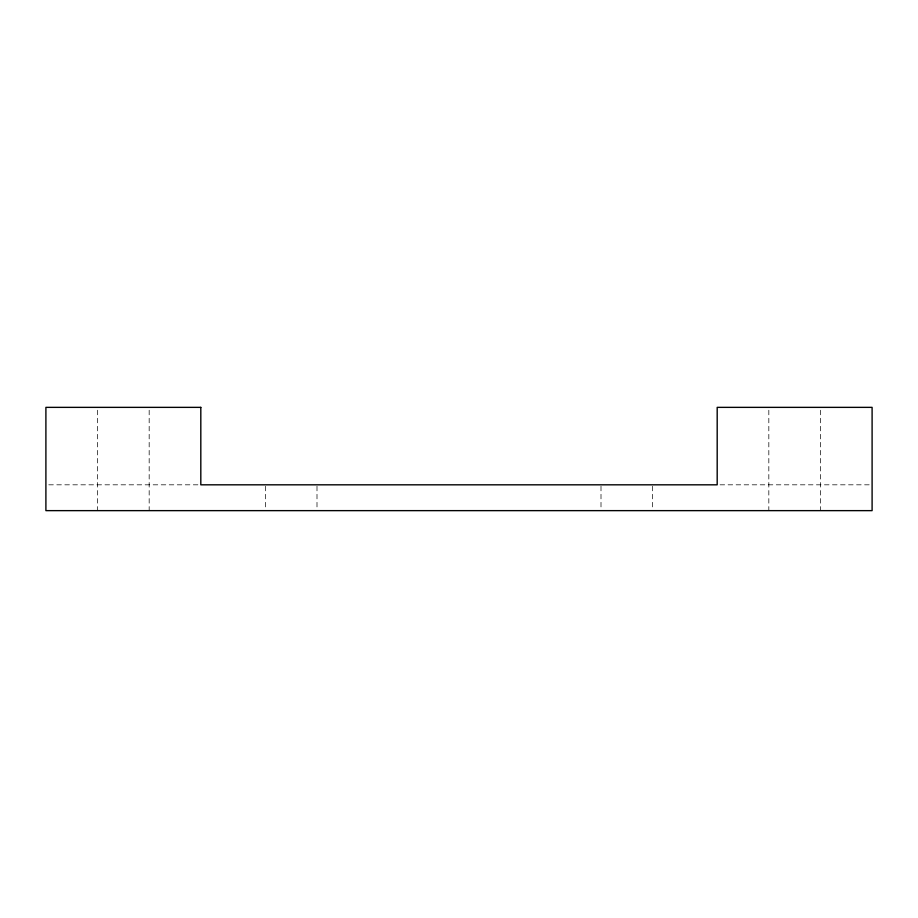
<?xml version="1.0" encoding="UTF-8"?>
<svg xmlns="http://www.w3.org/2000/svg" width="918" height="918" viewBox="0 0 918 918"><rect width="100%" height="100%" fill="white"/><g stroke="black" fill="none" stroke-linecap="round" stroke-linejoin="round"><path stroke-width="0.69" stroke-dasharray="4.59 3.44" d="M48.769 484.819L197.944 484.819M720.056 484.819L870.666 484.819M820.462 410.231L820.462 510.637M768.825 410.231L768.825 510.637M652.641 486.253L652.641 510.637M601.003 486.253L601.003 510.637M316.997 486.253L316.997 510.637M265.359 486.253L265.359 510.637M149.175 410.231L149.175 510.637M97.537 410.231L97.537 510.637"/><path stroke-width="1.38" d="M200.812 407.363L45.9 407.363L45.9 510.637L872.1 510.637L872.1 407.363L717.188 407.363L717.188 484.819L200.812 484.819L200.812 407.363"/></g></svg>
